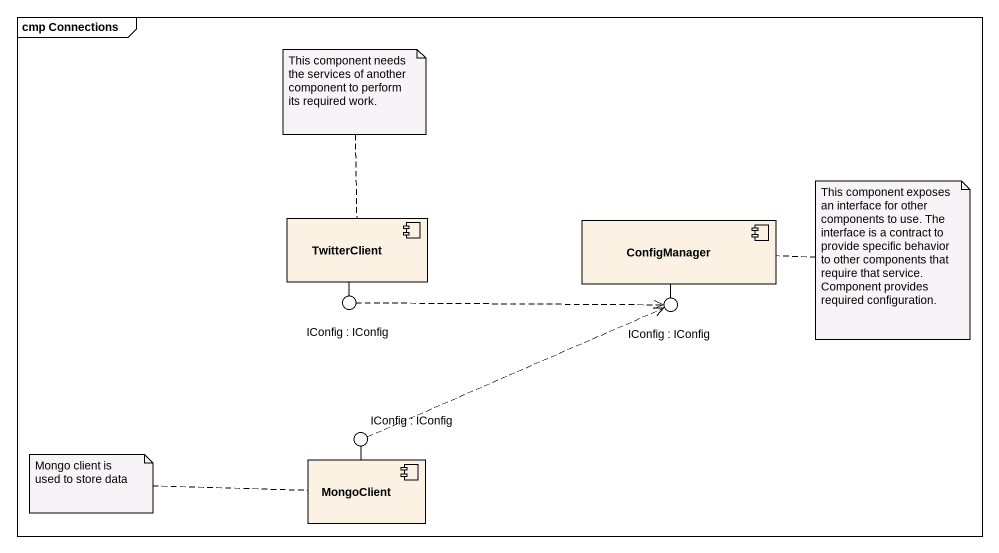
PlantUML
@startuml
mainframe cmp Connections
component TwitterClient
component ConfigManager
() "IConfig : IConfig" as IConfig
() "IConfig : IConfig" as IConfig_2
() "IConfig : IConfig" as IConfig_3
component MongoClient
TwitterClient -- IConfig
ConfigManager -- IConfig_2
MongoClient -up- IConfig_3
IConfig .right.> IConfig_2
IConfig_3 .right.> IConfig_2
note top of TwitterClient : This component needs the services of another component to perform its required work.
note right of ConfigManager
  This component exposes an interface for other components to use. The interface is a contract to provide specific behavior to other components that require that service.
  Component provides required configuration.
end note
note left of MongoClient : Mongo client is used to store data
@enduml
